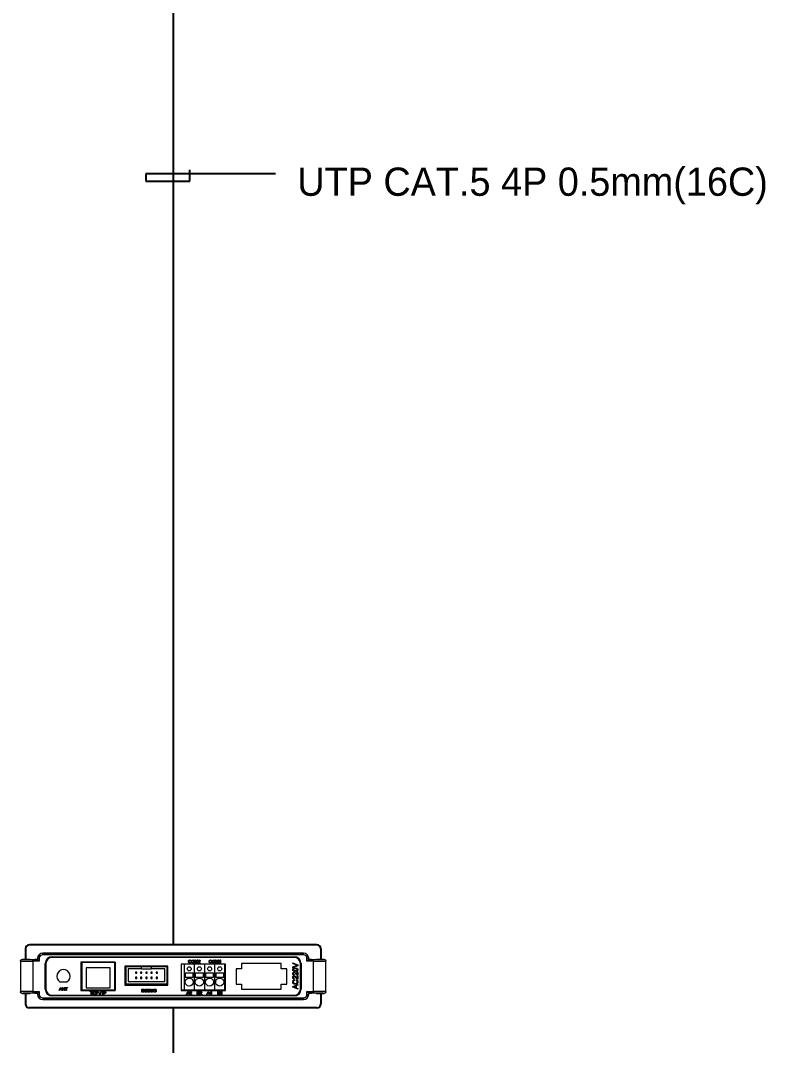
# Model space of a CAD drawing. Header units: millimetres. Extents: x 0 to 210250, y 0 to 148500.
# Drawn here: x 22262 to 48616, y 37982 to 74250 of the extents above; entities that cross this region are included whole.
import ezdxf

# ---------------------------------------------------------------- set-up
doc = ezdxf.new("R2010")
doc.units = ezdxf.units.MM
doc.header["$LTSCALE"] = 250
doc.header["$MEASUREMENT"] = 0
doc.layers.get('0').update_dxf_attribs({"lineweight": 25})
for name, color, linetype in [('1', 1, 'Continuous'), ('2', 2, 'Continuous'), ('원격검침', 3, 'Continuous')]:
    doc.layers.add(name, color=color, linetype=linetype)
doc.styles.add('gul', font='NGULIM_0.TTF')

msp = doc.modelspace()

# ---------------------------------------------------------------- linework, layer by layer
at = {"color": 7}
msp.add_line((27662, 39312), (27662, 24818), dxfattribs=at)
at = {"layer": '1'}
for p, q in [((28256, 68566), (28256, 68964)), ((31287, 68828), (26695, 68828)), ((26695, 68828), (26695, 68566)), ((26695, 68566), (28256, 68566))]:
    msp.add_line(p, q, dxfattribs=at)
at = {"layer": '2', "color": 7}
msp.add_line((27662, 89988), (27662, 41544), dxfattribs=at)
at = {"layer": '원격검침', "color": 3}
for p, q in [((22434, 41400), (22434, 41029)), ((32745, 41544), (22578, 41544)), ((32889, 41400), (32889, 41029)), ((22434, 39827), (22434, 39456)), ((32889, 39827), (32889, 39456)), ((32745, 39312), (22578, 39312))]:
    msp.add_line(p, q, dxfattribs=at)
at = {"layer": '원격검침', "color": 3, "linetype": 'Continuous', "lineweight": 15}
for p, q in [((22593, 41029), (22319, 41029)), ((22694, 40965), (22694, 41022)), ((22694, 41022), (22870, 41022)), ((22866, 41026), (22773, 41026)), ((22866, 41069), (22866, 41026)), ((22870, 41069), (22866, 41069)), ((22870, 41022), (22866, 41026)), ((22927, 41069), (22870, 41069)), ((22870, 41022), (22870, 41069)), ((22927, 40965), (22870, 41022)), ((22927, 41069), (22927, 40965)), ((32277, 41249), (23046, 41249)), ((23046, 41249), (23046, 41245)), ((23046, 41188), (23046, 41245)), ((23046, 41245), (32277, 41245)), ((32277, 41188), (23046, 41188)), ((23378, 41122), (31946, 41122)), ((23378, 41100), (23378, 41122)), ((31946, 41100), (23378, 41100)), ((23378, 41100), (23378, 41098)), ((31946, 41098), (23378, 41098)), ((28429, 41008), (28452, 41008)), ((28429, 40900), (28429, 41008)), ((28473, 40900), (28444, 40991)), ((28444, 40991), (28444, 40900)), ((28452, 41008), (28476, 40932)), ((28486, 40933), (28510, 41008)), ((28518, 40991), (28489, 40900)), ((28510, 41008), (28533, 41008)), ((28518, 40900), (28518, 40991)), ((28533, 41008), (28533, 40900)), ((29163, 40900), (29163, 41008)), ((29163, 41008), (29186, 41008)), ((29207, 40900), (29179, 40991)), ((29179, 40991), (29179, 40900)), ((29186, 41008), (29211, 40932)), ((29221, 40933), (29245, 41008)), ((29252, 40991), (29223, 40900)), ((29245, 41008), (29267, 41008)), ((29252, 40900), (29252, 40991)), ((29267, 41008), (29267, 40900)), ((29320, 40900), (29320, 40984)), ((29325, 41008), (29334, 41008)), ((29334, 41008), (29334, 40900)), ((31946, 41100), (31946, 41122)), ((31946, 41098), (31946, 41100)), ((32277, 41245), (32277, 41249)), ((32277, 41188), (32277, 41245)), ((32396, 40965), (32396, 41069)), ((32396, 41069), (32453, 41069)), ((32407, 40976), (32418, 40986)), ((32418, 40986), (32427, 40996)), ((32427, 40996), (32436, 41005)), ((32436, 41005), (32443, 41012)), ((32443, 41012), (32449, 41017)), ((32449, 41017), (32452, 41021)), ((32452, 41021), (32453, 41022)), ((32453, 41069), (32453, 41022)), ((32457, 41069), (32453, 41069)), ((32453, 41022), (32457, 41026)), ((32453, 41022), (32630, 41022)), ((32457, 41026), (32457, 41069)), ((32550, 41026), (32457, 41026)), ((32630, 40965), (32630, 41022)), ((33004, 41029), (32730, 41029)), ((22262, 40971), (22262, 39885)), ((22694, 40965), (22694, 39891)), ((22927, 40965), (22694, 40965)), ((23137, 39974), (23137, 40882)), ((23159, 40882), (23137, 40882)), ((23159, 40882), (23159, 39974)), ((23162, 40882), (23159, 40882)), ((23162, 40882), (23162, 39974)), ((25610, 40936), (24400, 40936)), ((24400, 40936), (24400, 39928)), ((24429, 40928), (24429, 39956)), ((24429, 40928), (25581, 40928)), ((25430, 40727), (24580, 40727)), ((24580, 40727), (24580, 40028)), ((25430, 40028), (25430, 40727)), ((25581, 40928), (25581, 39956)), ((25610, 40936), (25610, 39928)), ((25955, 40788), (25955, 40122)), ((27479, 40788), (25955, 40788)), ((26537, 40770), (25986, 40770)), ((25986, 40770), (25986, 40165)), ((26065, 40691), (26065, 40244)), ((26537, 40691), (26065, 40691)), ((26537, 40691), (26537, 40770)), ((26897, 40770), (26537, 40770)), ((26537, 40691), (26897, 40691)), ((26897, 40691), (26897, 40770)), ((27448, 40770), (26897, 40770)), ((27369, 40691), (26897, 40691)), ((27369, 40244), (27369, 40691)), ((27448, 40165), (27448, 40770)), ((27479, 40122), (27479, 40788)), ((29519, 40864), (27950, 40864)), ((27950, 40864), (27950, 39928)), ((28410, 40856), (28050, 40856)), ((28050, 40856), (28050, 39956)), ((28293, 40978), (28278, 40974)), ((28281, 40938), (28296, 40934)), ((28770, 40856), (28410, 40856)), ((28410, 40856), (28410, 39956)), ((28444, 40900), (28429, 40900)), ((28489, 40900), (28473, 40900)), ((28533, 40900), (28518, 40900)), ((28619, 40900), (28548, 40900)), ((28563, 40976), (28550, 40977)), ((28566, 40913), (28619, 40913)), ((28619, 40913), (28619, 40900)), ((28770, 40856), (28770, 39956)), ((29130, 40856), (28770, 40856)), ((29028, 40978), (29013, 40974)), ((29015, 40938), (29031, 40934)), ((29130, 40856), (29130, 39956)), ((29490, 40856), (29130, 40856)), ((29179, 40900), (29163, 40900)), ((29223, 40900), (29207, 40900)), ((29267, 40900), (29252, 40900)), ((29295, 40968), (29295, 40981)), ((29334, 40900), (29320, 40900)), ((29490, 39956), (29490, 40856)), ((29519, 39928), (29519, 40864)), ((29886, 40698), (29886, 40158)), ((30081, 40698), (29886, 40698)), ((31485, 40878), (30081, 40878)), ((30081, 40878), (30081, 40698)), ((31485, 40698), (31485, 40878)), ((31679, 40698), (31485, 40698)), ((31679, 40158), (31679, 40698)), ((31892, 40879), (31892, 40906)), ((31892, 40906), (32072, 40834)), ((32021, 40830), (31892, 40879)), ((31892, 40761), (32021, 40810)), ((32072, 40806), (31892, 40734)), ((31892, 40734), (31892, 40761)), ((32072, 40834), (32072, 40806)), ((32162, 39974), (32162, 40882)), ((32164, 40882), (32162, 40882)), ((32164, 40882), (32186, 40882)), ((32164, 39974), (32164, 40882)), ((32186, 40882), (32186, 39974)), ((32396, 40965), (32407, 40976)), ((32630, 40965), (32396, 40965)), ((32630, 39891), (32630, 40965)), ((33062, 39885), (33062, 40971)), ((26374, 40582), (26328, 40582)), ((26328, 40582), (26328, 40536)), ((26328, 40536), (26374, 40536)), ((26328, 40399), (26328, 40353)), ((26374, 40399), (26328, 40399)), ((26328, 40353), (26374, 40353)), ((26374, 40536), (26374, 40582)), ((26374, 40353), (26374, 40399)), ((26511, 40582), (26511, 40536)), ((26557, 40582), (26511, 40582)), ((26511, 40536), (26557, 40536)), ((26511, 40399), (26511, 40353)), ((26557, 40399), (26511, 40399)), ((26511, 40353), (26557, 40353)), ((26557, 40536), (26557, 40582)), ((26557, 40353), (26557, 40399)), ((26694, 40582), (26694, 40536)), ((26740, 40582), (26694, 40582)), ((26694, 40536), (26740, 40536)), ((26740, 40399), (26694, 40399)), ((26694, 40399), (26694, 40353)), ((26694, 40353), (26740, 40353)), ((26740, 40536), (26740, 40582)), ((26740, 40353), (26740, 40399)), ((26923, 40582), (26877, 40582)), ((26877, 40582), (26877, 40536)), ((26877, 40536), (26923, 40536)), ((26877, 40399), (26877, 40353)), ((26923, 40399), (26877, 40399)), ((26877, 40353), (26923, 40353)), ((26923, 40536), (26923, 40582)), ((26923, 40353), (26923, 40399)), ((27106, 40582), (27060, 40582)), ((27060, 40582), (27060, 40536)), ((27060, 40536), (27106, 40536)), ((27106, 40399), (27060, 40399)), ((27060, 40399), (27060, 40353)), ((27060, 40353), (27106, 40353)), ((27106, 40536), (27106, 40582)), ((27106, 40353), (27106, 40399)), ((28086, 40550), (28374, 40550)), ((28086, 40550), (28086, 40406)), ((28086, 40406), (28374, 40406)), ((28374, 40406), (28374, 40550)), ((28446, 40550), (28734, 40550)), ((28446, 40550), (28446, 40406)), ((28446, 40406), (28734, 40406)), ((28734, 40406), (28734, 40550)), ((28806, 40550), (29094, 40550)), ((28806, 40550), (28806, 40406)), ((28806, 40406), (29094, 40406)), ((29094, 40406), (29094, 40550)), ((29166, 40550), (29454, 40550)), ((29166, 40550), (29166, 40406)), ((29166, 40406), (29454, 40406)), ((29454, 40406), (29454, 40550)), ((31945, 40491), (31942, 40468)), ((31945, 40353), (31942, 40330)), ((31942, 40304), (31947, 40279)), ((32008, 40284), (32014, 40309)), ((32048, 40496), (32048, 40584)), ((32048, 40584), (32072, 40584)), ((32048, 40445), (32072, 40445)), ((32048, 40357), (32048, 40445)), ((32072, 40584), (32072, 40466)), ((32072, 40445), (32072, 40327)), ((23137, 39974), (23159, 39974)), ((23159, 39974), (23162, 39974)), ((23628, 39928), (23671, 40036)), ((23644, 39928), (23628, 39928)), ((23657, 39961), (23644, 39928)), ((23645, 40241), (23916, 40241)), ((23703, 39961), (23657, 39961)), ((23672, 40003), (23661, 39973)), ((23661, 39973), (23698, 39973)), ((23671, 40036), (23688, 40036)), ((23688, 40036), (23731, 39928)), ((23698, 39973), (23688, 40002)), ((23715, 39928), (23703, 39961)), ((23731, 39928), (23715, 39928)), ((23743, 39928), (23743, 40036)), ((23743, 40036), (23759, 40036)), ((23758, 39928), (23743, 39928)), ((23758, 40008), (23758, 39928)), ((23810, 39928), (23758, 40008)), ((23759, 40036), (23811, 39955)), ((23826, 39928), (23810, 39928)), ((23811, 39955), (23811, 40036)), ((23811, 40036), (23826, 40036)), ((23826, 40036), (23826, 39928)), ((23842, 40023), (23842, 40036)), ((23842, 40036), (23927, 40036)), ((23877, 40023), (23842, 40023)), ((23877, 39928), (23877, 40023)), ((23892, 39928), (23877, 39928)), ((23927, 40023), (23892, 40023)), ((23892, 40023), (23892, 39928)), ((23927, 40036), (23927, 40023)), ((24400, 39928), (25610, 39928)), ((24429, 39956), (25581, 39956)), ((24580, 40028), (25430, 40028)), ((25955, 40122), (27479, 40122)), ((25986, 40165), (27448, 40165)), ((26045, 40153), (26045, 40165)), ((26090, 40140), (26058, 40140)), ((26065, 40244), (27369, 40244)), ((26103, 40153), (26103, 40165)), ((26328, 40122), (26328, 40165)), ((26374, 40122), (26374, 40165)), ((26511, 40122), (26511, 40165)), ((26555, 39870), (26555, 39978)), ((26555, 39978), (26592, 39978)), ((26557, 40122), (26557, 40165)), ((26592, 39965), (26570, 39965)), ((26570, 39965), (26570, 39882)), ((26663, 39870), (26663, 39978)), ((26663, 39978), (26739, 39978)), ((26739, 39965), (26678, 39965)), ((26678, 39965), (26678, 39932)), ((26678, 39932), (26735, 39932)), ((26735, 39920), (26678, 39920)), ((26678, 39920), (26678, 39882)), ((26694, 40122), (26694, 40165)), ((26735, 39932), (26735, 39920)), ((26739, 39978), (26739, 39965)), ((26740, 40122), (26740, 40165)), ((26763, 39870), (26763, 39978)), ((26763, 39978), (26803, 39978)), ((26798, 39965), (26778, 39965)), ((26778, 39965), (26778, 39932)), ((26778, 39932), (26800, 39932)), ((26778, 39920), (26778, 39882)), ((26802, 39920), (26778, 39920)), ((26780, 40153), (26780, 40165)), ((26825, 40140), (26792, 40140)), ((26837, 40153), (26837, 40165)), ((26862, 39916), (26862, 39978)), ((26862, 39978), (26878, 39978)), ((26877, 40122), (26877, 40165)), ((26878, 39978), (26878, 39917)), ((26923, 40122), (26923, 40165)), ((26930, 39978), (26945, 39978)), ((26930, 39917), (26930, 39978)), ((26945, 39978), (26945, 39916)), ((27020, 39925), (27065, 39925)), ((27020, 39913), (27020, 39925)), ((27049, 39913), (27020, 39913)), ((27063, 39948), (27049, 39944)), ((27049, 39892), (27049, 39913)), ((27060, 40122), (27060, 40165)), ((27065, 39925), (27065, 39885)), ((27106, 40122), (27106, 40165)), ((27950, 39956), (28050, 39956)), ((27950, 39928), (29519, 39928)), ((28050, 39956), (28410, 39956)), ((28410, 39956), (28770, 39956)), ((28770, 39956), (29130, 39956)), ((29130, 39956), (29490, 39956)), ((29490, 39956), (29519, 39956)), ((29886, 40158), (30081, 40158)), ((30081, 40158), (30081, 39978)), ((30081, 39978), (31485, 39978)), ((31485, 39978), (31485, 40158)), ((31485, 40158), (31679, 40158)), ((31892, 40071), (32072, 40142)), ((31892, 40042), (31892, 40071)), ((32072, 39970), (31892, 40042)), ((31946, 40044), (31995, 40026)), ((31995, 40087), (31948, 40070)), ((31995, 40026), (31995, 40087)), ((32072, 40115), (32016, 40095)), ((32016, 40095), (32016, 40018)), ((32016, 40018), (32072, 39997)), ((32072, 40142), (32072, 40115)), ((32072, 39997), (32072, 39970)), ((32162, 39974), (32164, 39974)), ((32186, 39974), (32164, 39974)), ((22319, 39827), (22593, 39827)), ((22694, 39891), (22927, 39891)), ((22694, 39891), (22694, 39834)), ((22870, 39834), (22694, 39834)), ((22773, 39830), (22866, 39830)), ((22870, 39834), (22866, 39830)), ((22866, 39830), (22866, 39787)), ((22866, 39787), (22870, 39787)), ((22871, 39835), (22870, 39834)), ((22870, 39787), (22870, 39834)), ((22927, 39787), (22870, 39787)), ((22874, 39838), (22871, 39835)), ((22880, 39844), (22874, 39838)), ((22887, 39851), (22880, 39844)), ((22896, 39860), (22887, 39851)), ((22906, 39870), (22896, 39860)), ((22916, 39880), (22906, 39870)), ((22927, 39891), (22916, 39880)), ((22927, 39891), (22927, 39787)), ((23046, 39668), (32277, 39668)), ((23046, 39668), (23046, 39611)), ((32277, 39611), (23046, 39611)), ((23046, 39611), (23046, 39607)), ((23046, 39607), (32277, 39607)), ((23378, 39758), (31946, 39758)), ((23378, 39758), (23378, 39756)), ((23378, 39734), (23378, 39756)), ((23378, 39756), (31946, 39756)), ((31946, 39734), (23378, 39734)), ((24726, 39892), (24810, 39892)), ((24726, 39879), (24726, 39892)), ((24760, 39879), (24726, 39879)), ((24760, 39784), (24760, 39879)), ((24776, 39784), (24760, 39784)), ((24810, 39879), (24776, 39879)), ((24776, 39879), (24776, 39784)), ((24810, 39892), (24810, 39879)), ((24911, 39862), (24896, 39858)), ((24899, 39822), (24914, 39818)), ((24933, 39784), (24933, 39892)), ((24933, 39892), (24973, 39892)), ((24949, 39784), (24933, 39784)), ((24974, 39879), (24949, 39879)), ((24949, 39879), (24949, 39840)), ((24949, 39840), (24975, 39840)), ((24975, 39828), (24949, 39828)), ((24949, 39828), (24949, 39784)), ((25062, 39784), (25093, 39892)), ((25074, 39784), (25062, 39784)), ((25104, 39892), (25074, 39784)), ((25093, 39892), (25104, 39892)), ((25159, 39784), (25159, 39892)), ((25159, 39892), (25174, 39892)), ((25174, 39784), (25159, 39784)), ((25174, 39892), (25174, 39784)), ((25199, 39784), (25199, 39892)), ((25199, 39892), (25239, 39892)), ((25215, 39784), (25199, 39784)), ((25240, 39879), (25215, 39879)), ((25215, 39879), (25215, 39840)), ((25215, 39840), (25241, 39840)), ((25241, 39828), (25215, 39828)), ((25215, 39828), (25215, 39784)), ((26594, 39870), (26555, 39870)), ((26570, 39882), (26592, 39882)), ((26742, 39870), (26663, 39870)), ((26678, 39882), (26742, 39882)), ((26742, 39882), (26742, 39870)), ((26803, 39870), (26763, 39870)), ((26778, 39882), (26803, 39882)), ((28137, 39784), (28180, 39892)), ((28153, 39784), (28137, 39784)), ((28165, 39817), (28153, 39784)), ((28211, 39817), (28165, 39817)), ((28181, 39859), (28170, 39829)), ((28170, 39829), (28207, 39829)), ((28180, 39892), (28197, 39892)), ((28207, 39829), (28196, 39858)), ((28197, 39892), (28240, 39784)), ((28223, 39784), (28211, 39817)), ((28240, 39784), (28223, 39784)), ((28313, 39784), (28243, 39784)), ((28258, 39860), (28244, 39861)), ((28261, 39797), (28313, 39797)), ((28313, 39797), (28313, 39784)), ((28511, 39784), (28511, 39892)), ((28511, 39892), (28552, 39892)), ((28552, 39784), (28511, 39784)), ((28547, 39879), (28527, 39879)), ((28527, 39879), (28527, 39846)), ((28527, 39846), (28549, 39846)), ((28550, 39833), (28527, 39833)), ((28527, 39833), (28527, 39796)), ((28527, 39796), (28552, 39796)), ((28673, 39784), (28603, 39784)), ((28618, 39860), (28604, 39861)), ((28621, 39797), (28673, 39797)), ((28673, 39797), (28673, 39784)), ((28857, 39784), (28900, 39892)), ((28873, 39784), (28857, 39784)), ((28885, 39817), (28873, 39784)), ((28931, 39817), (28885, 39817)), ((28901, 39859), (28890, 39829)), ((28890, 39829), (28927, 39829)), ((28900, 39892), (28917, 39892)), ((28927, 39829), (28916, 39858)), ((28917, 39892), (28960, 39784)), ((28943, 39784), (28931, 39817)), ((28960, 39784), (28943, 39784)), ((28975, 39852), (28975, 39865)), ((29000, 39784), (29000, 39868)), ((29014, 39784), (29000, 39784)), ((29005, 39892), (29014, 39892)), ((29014, 39892), (29014, 39784)), ((29246, 39784), (29246, 39892)), ((29246, 39892), (29286, 39892)), ((29286, 39784), (29246, 39784)), ((29282, 39879), (29261, 39879)), ((29261, 39879), (29261, 39846)), ((29261, 39846), (29283, 39846)), ((29285, 39833), (29261, 39833)), ((29261, 39833), (29261, 39796)), ((29261, 39796), (29287, 39796)), ((29350, 39852), (29350, 39865)), ((29375, 39784), (29375, 39868)), ((29388, 39784), (29375, 39784)), ((29380, 39892), (29388, 39892)), ((29388, 39892), (29388, 39784)), ((31946, 39756), (31946, 39758)), ((31946, 39734), (31946, 39756)), ((32277, 39668), (32277, 39611)), ((32277, 39607), (32277, 39611)), ((32396, 39891), (32630, 39891)), ((32396, 39787), (32396, 39891)), ((32396, 39891), (32407, 39880)), ((32396, 39787), (32453, 39787)), ((32407, 39880), (32418, 39870)), ((32418, 39870), (32427, 39860)), ((32427, 39860), (32436, 39851)), ((32436, 39851), (32443, 39844)), ((32443, 39844), (32449, 39838)), ((32449, 39838), (32452, 39835)), ((32452, 39835), (32453, 39834)), ((32453, 39834), (32453, 39787)), ((32630, 39834), (32453, 39834)), ((32453, 39834), (32457, 39830)), ((32453, 39787), (32457, 39787)), ((32457, 39830), (32550, 39830)), ((32457, 39787), (32457, 39830)), ((32630, 39891), (32630, 39834)), ((32730, 39827), (33004, 39827))]:
    msp.add_line(p, q, dxfattribs=at)
for centre, radius in [((28230, 40694), 72), ((28590, 40694), 72), ((28950, 40694), 72), ((29310, 40694), 72), ((28230, 40226), 144), ((28590, 40226), 144), ((28950, 40226), 144), ((29310, 40226), 144)]:
    msp.add_circle(centre, radius, dxfattribs=at)
at = {"layer": '원격검침', "color": 3}
for centre, start, end in [((22578, 41400), 90, 180), ((32745, 41400), 0, 90), ((22578, 39456), 180, 270), ((32745, 39456), 270, 0)]:
    msp.add_arc(centre, 144, start, end, dxfattribs=at)
at = {"layer": '원격검침', "color": 3, "linetype": 'Continuous', "lineweight": 15}
for centre, radius, start, end in [((23046, 41069), 180, 90, 180), ((23046, 41069), 177, 90, 180), ((23046, 41069), 119, 90, 180), ((23378, 40882), 240, 90, 180), ((23378, 40882), 219, 90, 180), ((23378, 40882), 216, 90, 180), ((31946, 40882), 240, 0, 90), ((31946, 40882), 219, 0, 90), ((31946, 40882), 216, 0, 90), ((32277, 41069), 180, 0, 90), ((32277, 41069), 177, 0, 90), ((32277, 41069), 119, 0, 90), ((23781, 40432), 234, 305.3746, 234.6254), ((23378, 39974), 240, 180, 270), ((23378, 39974), 219, 180, 270), ((23378, 39974), 216, 180, 270), ((26058, 40153), 12.6, 180, 270), ((26090, 40153), 12.6, 270, 0), ((26792, 40153), 12.6, 180, 270), ((26825, 40153), 12.6, 270, 0), ((31946, 39974), 240, 270, 0), ((31946, 39974), 219, 270, 0), ((31946, 39974), 216, 270, 0), ((23046, 39787), 180, 180, 270), ((23046, 39787), 177, 180, 270), ((23046, 39787), 119, 180, 270), ((32277, 39787), 119, 270, 0), ((32277, 39787), 177, 270, 0), ((32277, 39787), 180, 270, 0)]:
    msp.add_arc(centre, radius, start, end, dxfattribs=at)
for centre, major_axis, ratio, start_param, end_param in [((22694, 41029), (374, 0), 0.017455, 3.138908, 3.228127), ((22694, 41029), (374, 0), 0.017455, 3.228127, 4.712389), ((22773, 41029), (180, 0), 0.017455, 3.141593, 4.712389), ((32550, 41029), (180, 0), 0.017455, 4.712389, 6.283185), ((32630, 41029), (374, 0), 0.017455, 4.712389, 6.188841), ((32630, 41029), (374, 0), 0.017455, 6.188841, 6.28587), ((22694, 40971), (432, 0), 0.015128, 3.141593, 4.712389), ((32630, 40971), (432, 0), 0.015128, 4.712389, 6.283185), ((22694, 39885), (432, 0), 0.015128, 1.570796, 3.141593), ((22694, 39827), (374, 0), 0.017455, 3.047249, 3.144278), ((22694, 39827), (374, 0), 0.017455, 1.570796, 3.047249), ((22773, 39827), (180, 0), 0.017455, 1.570796, 3.141593), ((32550, 39827), (180, 0), 0.017455, 0, 1.570796), ((32630, 39885), (432, 0), 0.015128, 0, 1.570796), ((32630, 39827), (374, 0), 0.017455, 0.086534, 1.570796), ((32630, 39827), (374, 0), 0.017455, 6.2805, 6.36972)]:
    msp.add_ellipse(centre, major_axis=major_axis, ratio=ratio, start_param=start_param, end_param=end_param, dxfattribs=at)
for points, knots in [([(22262, 40971), (22262, 40978), (22263, 40991), (22273, 41008), (22288, 41021), (22304, 41028), (22315, 41028), (22319, 41029)], [0, 0, 0, 0, 0.214727, 0.429454, 0.644171, 0.858865, 1, 1, 1, 1]), ([(28202, 40954), (28203, 40962), (28204, 40978), (28216, 40997), (28233, 41007), (28246, 41008), (28252, 41009)], [0, 0, 0, 0, 0.280511, 0.559559, 0.779618, 1, 1, 1, 1]), ([(28251, 40996), (28247, 40996), (28240, 40996), (28229, 40990), (28219, 40977), (28218, 40964), (28217, 40954)], [0, 0, 0, 0, 0.187202, 0.373884, 0.560758, 1, 1, 1, 1]), ([(28278, 40974), (28277, 40978), (28275, 40984), (28268, 40992), (28259, 40996), (28254, 40996), (28251, 40996)], [0, 0, 0, 0, 0.280569, 0.559694, 0.779637, 1, 1, 1, 1]), ([(28252, 41009), (28257, 41009), (28268, 41008), (28281, 41000), (28289, 40989), (28292, 40981), (28293, 40978)], [0, 0, 0, 0, 0.280061, 0.559379, 0.779555, 1, 1, 1, 1]), ([(28310, 40952), (28310, 40960), (28312, 40976), (28324, 40996), (28342, 41007), (28355, 41008), (28361, 41009)], [0, 0, 0, 0, 0.28058, 0.559608, 0.779579, 1, 1, 1, 1]), ([(28361, 40996), (28355, 40996), (28343, 40994), (28327, 40978), (28326, 40962), (28325, 40952)], [0, 0, 0, 0, 0.2801589, 0.5596742, 1, 1, 1, 1]), ([(28361, 41009), (28369, 41008), (28385, 41006), (28403, 40991), (28411, 40972), (28412, 40960), (28412, 40953)], [0, 0, 0, 0, 0.279617, 0.558572, 0.779078, 1, 1, 1, 1]), ([(28397, 40953), (28397, 40959), (28396, 40971), (28388, 40986), (28375, 40995), (28366, 40996), (28361, 40996)], [0, 0, 0, 0, 0.280785, 0.560094, 0.779952, 1, 1, 1, 1]), ([(28550, 40977), (28550, 40982), (28552, 40991), (28561, 41002), (28573, 41007), (28580, 41007), (28584, 41008)], [0, 0, 0, 0, 0.28024, 0.558884, 0.779138, 1, 1, 1, 1]), ([(28584, 40995), (28581, 40995), (28575, 40994), (28568, 40990), (28564, 40983), (28564, 40978), (28563, 40976)], [0, 0, 0, 0, 0.2803653, 0.5594616, 0.7793897, 1, 1, 1, 1]), ([(28584, 41008), (28589, 41007), (28598, 41007), (28610, 40999), (28616, 40989), (28617, 40981), (28617, 40978)], [0, 0, 0, 0, 0.280509, 0.559693, 0.77976, 1, 1, 1, 1]), ([(28604, 40978), (28603, 40980), (28602, 40986), (28597, 40992), (28590, 40995), (28586, 40995), (28584, 40995)], [0, 0, 0, 0, 0.279063, 0.558584, 0.779063, 1, 1, 1, 1]), ([(28936, 40954), (28937, 40962), (28938, 40978), (28950, 40997), (28968, 41007), (28980, 41008), (28986, 41009)], [0, 0, 0, 0, 0.280512, 0.55956, 0.779617, 1, 1, 1, 1]), ([(28985, 40996), (28982, 40996), (28974, 40996), (28964, 40990), (28953, 40977), (28952, 40964), (28952, 40954)], [0, 0, 0, 0, 0.187198, 0.373881, 0.560756, 1, 1, 1, 1]), ([(29013, 40974), (29011, 40978), (29009, 40984), (29002, 40992), (28994, 40996), (28988, 40996), (28985, 40996)], [0, 0, 0, 0, 0.280571, 0.559689, 0.779631, 1, 1, 1, 1]), ([(28986, 41009), (28991, 41009), (29002, 41008), (29015, 41000), (29024, 40989), (29026, 40981), (29028, 40978)], [0, 0, 0, 0, 0.280065, 0.559377, 0.779558, 1, 1, 1, 1]), ([(29044, 40952), (29045, 40960), (29046, 40976), (29059, 40996), (29077, 41007), (29089, 41008), (29096, 41009)], [0, 0, 0, 0, 0.2805818, 0.5596097, 0.7795813, 1, 1, 1, 1]), ([(29096, 40996), (29090, 40996), (29078, 40994), (29061, 40978), (29060, 40962), (29060, 40952)], [0, 0, 0, 0, 0.2801589, 0.5596742, 1, 1, 1, 1]), ([(29096, 41009), (29104, 41008), (29120, 41006), (29137, 40991), (29146, 40972), (29146, 40960), (29147, 40953)], [0, 0, 0, 0, 0.279616, 0.558573, 0.779079, 1, 1, 1, 1]), ([(29132, 40953), (29131, 40959), (29130, 40971), (29122, 40986), (29110, 40995), (29100, 40996), (29096, 40996)], [0, 0, 0, 0, 0.280786, 0.560096, 0.779952, 1, 1, 1, 1]), ([(29295, 40981), (29302, 40984), (29314, 40991), (29321, 41003), (29325, 41008)], [0, 0, 0, 0, 0.560438, 1, 1, 1, 1]), ([(29320, 40984), (29316, 40980), (29308, 40974), (29299, 40970), (29295, 40968)], [0, 0, 0, 0, 0.559686, 1, 1, 1, 1]), ([(33004, 41029), (33010, 41028), (33023, 41027), (33041, 41017), (33054, 41002), (33061, 40986), (33061, 40975), (33062, 40971)], [0, 0, 0, 0, 0.214655, 0.429314, 0.643989, 0.858689, 1, 1, 1, 1]), ([(28252, 40898), (28244, 40899), (28228, 40900), (28211, 40916), (28203, 40936), (28202, 40948), (28202, 40954)], [0, 0, 0, 0, 0.2799406, 0.5580815, 0.7789091, 1, 1, 1, 1]), ([(28217, 40954), (28217, 40949), (28218, 40937), (28224, 40922), (28237, 40912), (28246, 40911), (28251, 40911)], [0, 0, 0, 0, 0.281219, 0.560709, 0.780135, 1, 1, 1, 1]), ([(28251, 40911), (28255, 40911), (28263, 40912), (28276, 40921), (28279, 40931), (28281, 40938)], [0, 0, 0, 0, 0.280748, 0.560903, 1, 1, 1, 1]), ([(28296, 40934), (28294, 40929), (28291, 40918), (28279, 40906), (28266, 40899), (28257, 40898), (28252, 40898)], [0, 0, 0, 0, 0.2802635, 0.5595499, 0.7795876, 1, 1, 1, 1]), ([(28361, 40898), (28353, 40899), (28338, 40901), (28321, 40916), (28312, 40934), (28311, 40946), (28310, 40952)], [0, 0, 0, 0, 0.279587, 0.558773, 0.7793, 1, 1, 1, 1]), ([(28325, 40952), (28326, 40946), (28326, 40935), (28335, 40921), (28348, 40912), (28357, 40911), (28361, 40911)], [0, 0, 0, 0, 0.280643, 0.559885, 0.779856, 1, 1, 1, 1]), ([(28361, 40911), (28367, 40911), (28379, 40913), (28391, 40925), (28397, 40940), (28397, 40949), (28397, 40953)], [0, 0, 0, 0, 0.279094, 0.558171, 0.778811, 1, 1, 1, 1]), ([(28412, 40953), (28412, 40945), (28410, 40930), (28398, 40910), (28380, 40900), (28367, 40899), (28361, 40898)], [0, 0, 0, 0, 0.280356, 0.559508, 0.779638, 1, 1, 1, 1]), ([(28476, 40932), (28477, 40929), (28479, 40924), (28480, 40918), (28481, 40916)], [0, 0, 0, 0, 0.560007, 1, 1, 1, 1]), ([(28481, 40916), (28482, 40919), (28484, 40925), (28485, 40931), (28486, 40933)], [0, 0, 0, 0, 0.5599956, 1, 1, 1, 1]), ([(28548, 40900), (28548, 40901), (28548, 40905), (28549, 40908), (28550, 40909)], [0, 0, 0, 0, 0.55997, 1, 1, 1, 1]), ([(28550, 40909), (28553, 40916), (28559, 40928), (28570, 40936), (28574, 40940)], [0, 0, 0, 0, 0.558407, 1, 1, 1, 1]), ([(28587, 40933), (28585, 40931), (28581, 40928), (28575, 40923), (28570, 40919), (28567, 40915), (28566, 40913)], [0, 0, 0, 0, 0.3400404, 0.5600579, 0.7800893, 1, 1, 1, 1]), ([(28574, 40940), (28581, 40946), (28591, 40954), (28602, 40967), (28603, 40974), (28604, 40978)], [0, 0, 0, 0, 0.561303, 0.781373, 1, 1, 1, 1]), ([(28617, 40978), (28617, 40973), (28615, 40962), (28604, 40947), (28594, 40939), (28587, 40933)], [0, 0, 0, 0, 0.278708, 0.558816, 1, 1, 1, 1]), ([(28986, 40898), (28978, 40899), (28962, 40900), (28945, 40916), (28938, 40936), (28937, 40948), (28936, 40954)], [0, 0, 0, 0, 0.279943, 0.558083, 0.77891, 1, 1, 1, 1]), ([(28952, 40954), (28952, 40949), (28952, 40937), (28959, 40922), (28971, 40912), (28980, 40911), (28985, 40911)], [0, 0, 0, 0, 0.28122, 0.560715, 0.780139, 1, 1, 1, 1]), ([(28985, 40911), (28989, 40911), (28997, 40912), (29010, 40921), (29013, 40931), (29015, 40938)], [0, 0, 0, 0, 0.280748, 0.560902, 1, 1, 1, 1]), ([(29031, 40934), (29029, 40929), (29025, 40918), (29014, 40906), (29000, 40899), (28991, 40898), (28986, 40898)], [0, 0, 0, 0, 0.280262, 0.559549, 0.779587, 1, 1, 1, 1]), ([(29096, 40898), (29088, 40899), (29072, 40901), (29055, 40916), (29046, 40934), (29045, 40946), (29044, 40952)], [0, 0, 0, 0, 0.279581, 0.558771, 0.779299, 1, 1, 1, 1]), ([(29060, 40952), (29060, 40946), (29061, 40935), (29069, 40921), (29082, 40912), (29091, 40911), (29096, 40911)], [0, 0, 0, 0, 0.280643, 0.559884, 0.779856, 1, 1, 1, 1]), ([(29147, 40953), (29146, 40945), (29145, 40930), (29132, 40910), (29114, 40900), (29102, 40899), (29096, 40898)], [0, 0, 0, 0, 0.280356, 0.559506, 0.779635, 1, 1, 1, 1]), ([(29096, 40911), (29101, 40911), (29113, 40913), (29126, 40925), (29131, 40940), (29131, 40949), (29132, 40953)], [0, 0, 0, 0, 0.279098, 0.558173, 0.778811, 1, 1, 1, 1]), ([(29211, 40932), (29211, 40929), (29213, 40924), (29215, 40918), (29215, 40916)], [0, 0, 0, 0, 0.560007, 1, 1, 1, 1]), ([(29215, 40916), (29216, 40919), (29218, 40925), (29220, 40931), (29221, 40933)], [0, 0, 0, 0, 0.56, 1, 1, 1, 1]), ([(31892, 40667), (31892, 40672), (31893, 40682), (31899, 40696), (31909, 40708), (31936, 40722), (31962, 40723), (31983, 40724)], [0, 0, 0, 0, 0.125384, 0.250644, 0.375695, 0.501102, 1, 1, 1, 1]), ([(31983, 40609), (31973, 40609), (31952, 40610), (31927, 40616), (31909, 40626), (31899, 40637), (31892, 40651), (31892, 40662), (31892, 40667)], [0, 0, 0, 0, 0.250504, 0.500389, 0.625435, 0.750202, 0.874977, 1, 1, 1, 1]), ([(31983, 40701), (31968, 40701), (31950, 40701), (31929, 40694), (31920, 40687), (31913, 40677), (31913, 40670), (31912, 40666)], [0, 0, 0, 0, 0.50038, 0.62556, 0.750528, 0.875236, 1, 1, 1, 1]), ([(31912, 40666), (31912, 40664), (31913, 40659), (31917, 40650), (31922, 40645), (31925, 40642)], [0, 0, 0, 0, 0.28045, 0.560681, 1, 1, 1, 1]), ([(31925, 40642), (31935, 40639), (31954, 40632), (31974, 40632), (31983, 40632)], [0, 0, 0, 0, 0.558055, 1, 1, 1, 1]), ([(31983, 40724), (31993, 40724), (32013, 40724), (32038, 40718), (32056, 40708), (32067, 40696), (32073, 40682), (32074, 40672), (32074, 40667)], [0, 0, 0, 0, 0.2504923, 0.5003426, 0.6253851, 0.7501712, 0.8749721, 1, 1, 1, 1]), ([(32053, 40667), (32053, 40670), (32052, 40678), (32045, 40687), (32037, 40694), (32016, 40701), (31997, 40701), (31983, 40701)], [0, 0, 0, 0, 0.124656, 0.249421, 0.374388, 0.499592, 1, 1, 1, 1]), ([(31983, 40632), (31997, 40632), (32016, 40632), (32037, 40639), (32045, 40646), (32052, 40656), (32053, 40663), (32053, 40667)], [0, 0, 0, 0, 0.500363, 0.62557, 0.750536, 0.875304, 1, 1, 1, 1]), ([(32057, 40626), (32043, 40620), (32020, 40609), (31994, 40609), (31983, 40609)], [0, 0, 0, 0, 0.557975, 1, 1, 1, 1]), ([(32050, 40820), (32044, 40822), (32034, 40825), (32025, 40828), (32021, 40830)], [0, 0, 0, 0, 0.559976, 1, 1, 1, 1]), ([(32021, 40810), (32026, 40812), (32036, 40816), (32045, 40819), (32050, 40820)], [0, 0, 0, 0, 0.560007, 1, 1, 1, 1]), ([(32074, 40667), (32073, 40658), (32072, 40643), (32061, 40631), (32057, 40626)], [0, 0, 0, 0, 0.559713, 1, 1, 1, 1]), ([(31889, 40235), (31890, 40244), (31891, 40261), (31904, 40283), (31922, 40297), (31935, 40302), (31942, 40304)], [0, 0, 0, 0, 0.280057, 0.559397, 0.779555, 1, 1, 1, 1]), ([(31892, 40526), (31892, 40534), (31893, 40549), (31906, 40568), (31923, 40580), (31935, 40581), (31941, 40581)], [0, 0, 0, 0, 0.280501, 0.559675, 0.779751, 1, 1, 1, 1]), ([(31942, 40468), (31934, 40470), (31918, 40472), (31901, 40488), (31893, 40507), (31892, 40520), (31892, 40526)], [0, 0, 0, 0, 0.280218, 0.558912, 0.779155, 1, 1, 1, 1]), ([(31892, 40387), (31892, 40395), (31893, 40411), (31906, 40430), (31923, 40441), (31935, 40442), (31941, 40443)], [0, 0, 0, 0, 0.280501, 0.559675, 0.779751, 1, 1, 1, 1]), ([(31942, 40330), (31934, 40331), (31918, 40334), (31901, 40349), (31893, 40369), (31892, 40381), (31892, 40387)], [0, 0, 0, 0, 0.280218, 0.558912, 0.779155, 1, 1, 1, 1]), ([(31947, 40279), (31941, 40277), (31930, 40273), (31917, 40262), (31911, 40248), (31910, 40238), (31910, 40234)], [0, 0, 0, 0, 0.2805683, 0.5596975, 0.7796341, 1, 1, 1, 1]), ([(31941, 40558), (31937, 40558), (31928, 40556), (31918, 40547), (31913, 40536), (31913, 40529), (31912, 40525)], [0, 0, 0, 0, 0.279082, 0.558605, 0.779054, 1, 1, 1, 1]), ([(31912, 40525), (31913, 40520), (31913, 40510), (31922, 40499), (31933, 40492), (31941, 40492), (31945, 40491)], [0, 0, 0, 0, 0.28035, 0.559495, 0.77941, 1, 1, 1, 1]), ([(31941, 40420), (31937, 40419), (31928, 40418), (31918, 40409), (31913, 40398), (31913, 40391), (31912, 40387)], [0, 0, 0, 0, 0.279082, 0.558605, 0.779054, 1, 1, 1, 1]), ([(31912, 40387), (31913, 40382), (31913, 40372), (31922, 40360), (31933, 40354), (31941, 40353), (31945, 40353)], [0, 0, 0, 0, 0.28035, 0.559495, 0.77941, 1, 1, 1, 1]), ([(31941, 40581), (31950, 40580), (31967, 40578), (31992, 40558), (32006, 40542), (32015, 40531)], [0, 0, 0, 0, 0.278693, 0.558818, 1, 1, 1, 1]), ([(32004, 40510), (31994, 40521), (31981, 40537), (31959, 40555), (31947, 40557), (31941, 40558)], [0, 0, 0, 0, 0.561314, 0.781387, 1, 1, 1, 1]), ([(31941, 40443), (31950, 40442), (31967, 40439), (31992, 40420), (32006, 40403), (32015, 40393)], [0, 0, 0, 0, 0.278693, 0.558818, 1, 1, 1, 1]), ([(32004, 40371), (31994, 40383), (31981, 40399), (31959, 40417), (31947, 40419), (31941, 40420)], [0, 0, 0, 0, 0.561314, 0.781387, 1, 1, 1, 1]), ([(32056, 40468), (32044, 40474), (32024, 40484), (32010, 40502), (32004, 40510)], [0, 0, 0, 0, 0.558391, 1, 1, 1, 1]), ([(32056, 40330), (32044, 40336), (32024, 40346), (32010, 40364), (32004, 40371)], [0, 0, 0, 0, 0.55839, 1, 1, 1, 1]), ([(32053, 40233), (32052, 40240), (32051, 40254), (32036, 40275), (32019, 40280), (32008, 40284)], [0, 0, 0, 0, 0.28075, 0.560901, 1, 1, 1, 1]), ([(32014, 40309), (32023, 40306), (32042, 40300), (32062, 40281), (32072, 40258), (32073, 40243), (32074, 40235)], [0, 0, 0, 0, 0.280253, 0.559547, 0.779589, 1, 1, 1, 1]), ([(32015, 40531), (32021, 40524), (32031, 40511), (32043, 40500), (32048, 40496)], [0, 0, 0, 0, 0.5606084, 1, 1, 1, 1]), ([(32015, 40393), (32021, 40386), (32031, 40373), (32043, 40362), (32048, 40357)], [0, 0, 0, 0, 0.5606084, 1, 1, 1, 1]), ([(32072, 40466), (32069, 40466), (32063, 40466), (32058, 40468), (32056, 40468)], [0, 0, 0, 0, 0.559967, 1, 1, 1, 1]), ([(32072, 40327), (32069, 40327), (32063, 40328), (32058, 40329), (32056, 40330)], [0, 0, 0, 0, 0.559966, 1, 1, 1, 1]), ([(23680, 40023), (23679, 40019), (23677, 40012), (23674, 40006), (23672, 40003)], [0, 0, 0, 0, 0.559908, 1, 1, 1, 1]), ([(23688, 40002), (23686, 40006), (23683, 40013), (23681, 40020), (23680, 40023)], [0, 0, 0, 0, 0.560002, 1, 1, 1, 1]), ([(26592, 39978), (26595, 39978), (26602, 39978), (26608, 39977), (26611, 39976)], [0, 0, 0, 0, 0.560159, 1, 1, 1, 1]), ([(26610, 39963), (26607, 39964), (26601, 39965), (26595, 39965), (26592, 39965)], [0, 0, 0, 0, 0.559261, 1, 1, 1, 1]), ([(26644, 39925), (26643, 39917), (26642, 39901), (26631, 39881), (26612, 39871), (26600, 39870), (26594, 39870)], [0, 0, 0, 0, 0.28083, 0.559957, 0.779064, 1, 1, 1, 1]), ([(26628, 39925), (26628, 39933), (26627, 39945), (26619, 39958), (26613, 39962), (26610, 39963)], [0, 0, 0, 0, 0.559187, 0.780062, 1, 1, 1, 1]), ([(26611, 39976), (26614, 39975), (26620, 39974), (26625, 39970), (26627, 39969)], [0, 0, 0, 0, 0.559863, 1, 1, 1, 1]), ([(26618, 39890), (26622, 39896), (26628, 39907), (26628, 39919), (26628, 39925)], [0, 0, 0, 0, 0.557436, 1, 1, 1, 1]), ([(26627, 39969), (26630, 39965), (26636, 39959), (26642, 39943), (26643, 39932), (26644, 39925)], [0, 0, 0, 0, 0.279769, 0.559916, 1, 1, 1, 1]), ([(26824, 39949), (26823, 39952), (26823, 39956), (26819, 39961), (26812, 39966), (26805, 39966), (26798, 39965)], [0, 0, 0, 0, 0.249602, 0.375029, 0.500281, 1, 1, 1, 1]), ([(26800, 39932), (26803, 39932), (26807, 39932), (26811, 39933), (26813, 39934)], [0, 0, 0, 0, 0.5603967, 1, 1, 1, 1]), ([(26828, 39901), (26827, 39904), (26827, 39909), (26823, 39914), (26816, 39920), (26808, 39920), (26802, 39920)], [0, 0, 0, 0, 0.249856, 0.375513, 0.501162, 1, 1, 1, 1]), ([(26803, 39978), (26808, 39978), (26817, 39977), (26830, 39972), (26837, 39961), (26838, 39954), (26839, 39950)], [0, 0, 0, 0, 0.281189, 0.560017, 0.780068, 1, 1, 1, 1]), ([(26843, 39901), (26843, 39897), (26842, 39890), (26837, 39881), (26824, 39871), (26812, 39870), (26803, 39870)], [0, 0, 0, 0, 0.1871443, 0.3743195, 0.5607852, 1, 1, 1, 1]), ([(26813, 39934), (26815, 39934), (26818, 39936), (26823, 39941), (26823, 39946), (26824, 39949)], [0, 0, 0, 0, 0.280885, 0.561012, 1, 1, 1, 1]), ([(26813, 39883), (26815, 39884), (26820, 39885), (26825, 39890), (26827, 39895), (26828, 39899), (26828, 39901)], [0, 0, 0, 0, 0.280327, 0.559082, 0.779396, 1, 1, 1, 1]), ([(26839, 39950), (26839, 39947), (26838, 39942), (26833, 39933), (26826, 39929), (26823, 39927)], [0, 0, 0, 0, 0.280308, 0.560785, 1, 1, 1, 1]), ([(26823, 39927), (26826, 39926), (26832, 39923), (26839, 39917), (26842, 39909), (26843, 39903), (26843, 39901)], [0, 0, 0, 0, 0.280198, 0.559643, 0.77972, 1, 1, 1, 1]), ([(26904, 39869), (26897, 39869), (26884, 39870), (26867, 39882), (26863, 39900), (26863, 39910), (26862, 39916)], [0, 0, 0, 0, 0.280712, 0.55789, 0.778398, 1, 1, 1, 1]), ([(26878, 39917), (26878, 39912), (26878, 39903), (26882, 39890), (26892, 39883), (26899, 39883), (26903, 39882)], [0, 0, 0, 0, 0.281723, 0.560128, 0.779501, 1, 1, 1, 1]), ([(26903, 39882), (26906, 39883), (26912, 39883), (26922, 39886), (26930, 39898), (26930, 39909), (26930, 39917)], [0, 0, 0, 0, 0.187576, 0.374197, 0.559694, 1, 1, 1, 1]), ([(26945, 39916), (26945, 39909), (26945, 39896), (26936, 39878), (26920, 39869), (26909, 39869), (26904, 39869)], [0, 0, 0, 0, 0.281617, 0.559126, 0.779, 1, 1, 1, 1]), ([(26965, 39923), (26966, 39932), (26967, 39948), (26980, 39968), (26999, 39978), (27012, 39979), (27019, 39979)], [0, 0, 0, 0, 0.280341, 0.559304, 0.779313, 1, 1, 1, 1]), ([(27020, 39869), (27012, 39869), (26995, 39871), (26976, 39885), (26966, 39904), (26965, 39917), (26965, 39923)], [0, 0, 0, 0, 0.280177, 0.559016, 0.779287, 1, 1, 1, 1]), ([(26984, 39946), (26983, 39942), (26980, 39935), (26980, 39927), (26980, 39924)], [0, 0, 0, 0, 0.559754, 1, 1, 1, 1]), ([(26980, 39924), (26980, 39918), (26981, 39906), (26990, 39890), (27004, 39882), (27014, 39881), (27019, 39881)], [0, 0, 0, 0, 0.280777, 0.55943, 0.779465, 1, 1, 1, 1]), ([(27018, 39967), (27014, 39967), (27006, 39966), (26996, 39961), (26988, 39954), (26985, 39948), (26984, 39946)], [0, 0, 0, 0, 0.280258, 0.559976, 0.779821, 1, 1, 1, 1]), ([(27049, 39944), (27048, 39948), (27045, 39955), (27035, 39965), (27025, 39966), (27018, 39967)], [0, 0, 0, 0, 0.281626, 0.560934, 1, 1, 1, 1]), ([(27019, 39979), (27024, 39979), (27035, 39978), (27050, 39971), (27059, 39960), (27061, 39952), (27063, 39948)], [0, 0, 0, 0, 0.280405, 0.559919, 0.779503, 1, 1, 1, 1]), ([(31980, 40152), (31967, 40153), (31941, 40155), (31910, 40175), (31892, 40204), (31890, 40225), (31889, 40235)], [0, 0, 0, 0, 0.280502, 0.55955, 0.779612, 1, 1, 1, 1]), ([(31910, 40234), (31910, 40227), (31911, 40215), (31921, 40198), (31937, 40185), (31958, 40179), (31973, 40178), (31980, 40177)], [0, 0, 0, 0, 0.186709, 0.372923, 0.559273, 0.779439, 1, 1, 1, 1]), ([(31948, 40070), (31941, 40067), (31929, 40063), (31918, 40058), (31912, 40056)], [0, 0, 0, 0, 0.560004, 1, 1, 1, 1]), ([(31912, 40056), (31919, 40055), (31930, 40051), (31941, 40046), (31946, 40044)], [0, 0, 0, 0, 0.55992, 1, 1, 1, 1]), ([(32074, 40235), (32073, 40222), (32071, 40195), (32044, 40167), (32011, 40154), (31991, 40153), (31980, 40152)], [0, 0, 0, 0, 0.279955, 0.558087, 0.778911, 1, 1, 1, 1]), ([(31980, 40177), (31990, 40178), (32009, 40179), (32035, 40189), (32050, 40210), (32052, 40225), (32053, 40233)], [0, 0, 0, 0, 0.281222, 0.560711, 0.780135, 1, 1, 1, 1]), ([(22319, 39827), (22313, 39828), (22300, 39829), (22282, 39839), (22269, 39854), (22263, 39870), (22262, 39881), (22262, 39885)], [0, 0, 0, 0, 0.214658, 0.429315, 0.643989, 0.85869, 1, 1, 1, 1]), ([(24820, 39838), (24820, 39846), (24822, 39862), (24834, 39881), (24851, 39891), (24864, 39892), (24870, 39893)], [0, 0, 0, 0, 0.2805101, 0.5595579, 0.7796159, 1, 1, 1, 1]), ([(24870, 39782), (24862, 39783), (24846, 39784), (24829, 39800), (24821, 39820), (24820, 39832), (24820, 39838)], [0, 0, 0, 0, 0.2799417, 0.5580815, 0.7789086, 1, 1, 1, 1]), ([(24869, 39880), (24865, 39880), (24857, 39880), (24847, 39874), (24837, 39861), (24836, 39848), (24835, 39838)], [0, 0, 0, 0, 0.187201, 0.373884, 0.560757, 1, 1, 1, 1]), ([(24835, 39838), (24835, 39833), (24836, 39821), (24842, 39806), (24855, 39796), (24864, 39795), (24869, 39795)], [0, 0, 0, 0, 0.281219, 0.560711, 0.780136, 1, 1, 1, 1]), ([(24896, 39858), (24895, 39862), (24892, 39868), (24886, 39876), (24877, 39880), (24872, 39880), (24869, 39880)], [0, 0, 0, 0, 0.28057, 0.559695, 0.779635, 1, 1, 1, 1]), ([(24869, 39795), (24873, 39795), (24881, 39796), (24894, 39805), (24897, 39815), (24899, 39822)], [0, 0, 0, 0, 0.28075, 0.560904, 1, 1, 1, 1]), ([(24870, 39893), (24875, 39893), (24886, 39892), (24899, 39884), (24907, 39873), (24910, 39865), (24911, 39862)], [0, 0, 0, 0, 0.280058, 0.559379, 0.779554, 1, 1, 1, 1]), ([(24914, 39818), (24912, 39813), (24909, 39802), (24897, 39790), (24884, 39783), (24875, 39782), (24870, 39782)], [0, 0, 0, 0, 0.280262, 0.559551, 0.779589, 1, 1, 1, 1]), ([(24973, 39892), (24976, 39892), (24981, 39892), (24987, 39891), (24989, 39891)], [0, 0, 0, 0, 0.560101, 1, 1, 1, 1]), ([(24987, 39878), (24985, 39878), (24980, 39879), (24976, 39879), (24974, 39879)], [0, 0, 0, 0, 0.5595856, 1, 1, 1, 1]), ([(25014, 39860), (25013, 39855), (25012, 39844), (24998, 39829), (24984, 39828), (24975, 39828)], [0, 0, 0, 0, 0.2807723, 0.5597452, 1, 1, 1, 1]), ([(24975, 39840), (24978, 39840), (24985, 39841), (24993, 39845), (24998, 39852), (24998, 39857), (24999, 39860)], [0, 0, 0, 0, 0.281371, 0.559787, 0.779383, 1, 1, 1, 1]), ([(24999, 39860), (24998, 39862), (24998, 39867), (24995, 39872), (24992, 39876), (24988, 39877), (24987, 39878)], [0, 0, 0, 0, 0.280207, 0.559921, 0.780034, 1, 1, 1, 1]), ([(24989, 39891), (24993, 39890), (25001, 39888), (25009, 39879), (25013, 39870), (25014, 39864), (25014, 39860)], [0, 0, 0, 0, 0.280091, 0.558987, 0.779416, 1, 1, 1, 1]), ([(25239, 39892), (25242, 39892), (25247, 39892), (25253, 39891), (25255, 39891)], [0, 0, 0, 0, 0.560101, 1, 1, 1, 1]), ([(25253, 39878), (25250, 39878), (25246, 39879), (25242, 39879), (25240, 39879)], [0, 0, 0, 0, 0.5595856, 1, 1, 1, 1]), ([(25241, 39840), (25244, 39840), (25250, 39841), (25259, 39845), (25264, 39852), (25264, 39857), (25264, 39860)], [0, 0, 0, 0, 0.28137, 0.559786, 0.779383, 1, 1, 1, 1]), ([(25280, 39860), (25279, 39855), (25278, 39844), (25264, 39829), (25250, 39828), (25241, 39828)], [0, 0, 0, 0, 0.280772, 0.559745, 1, 1, 1, 1]), ([(25264, 39860), (25264, 39862), (25264, 39867), (25261, 39872), (25257, 39876), (25254, 39877), (25253, 39878)], [0, 0, 0, 0, 0.280207, 0.559921, 0.780034, 1, 1, 1, 1]), ([(25255, 39891), (25259, 39890), (25267, 39888), (25275, 39879), (25279, 39870), (25279, 39864), (25280, 39860)], [0, 0, 0, 0, 0.280091, 0.558987, 0.779416, 1, 1, 1, 1]), ([(26592, 39882), (26598, 39882), (26607, 39882), (26615, 39888), (26618, 39890)], [0, 0, 0, 0, 0.561788, 1, 1, 1, 1]), ([(26803, 39882), (26805, 39882), (26808, 39882), (26811, 39883), (26813, 39883)], [0, 0, 0, 0, 0.560145, 1, 1, 1, 1]), ([(27019, 39881), (27025, 39882), (27036, 39883), (27045, 39890), (27049, 39892)], [0, 0, 0, 0, 0.5593876, 1, 1, 1, 1]), ([(27065, 39885), (27057, 39880), (27043, 39871), (27027, 39869), (27020, 39869)], [0, 0, 0, 0, 0.559897, 1, 1, 1, 1]), ([(28188, 39879), (28187, 39875), (28185, 39868), (28182, 39862), (28181, 39859)], [0, 0, 0, 0, 0.559908, 1, 1, 1, 1]), ([(28196, 39858), (28195, 39862), (28192, 39869), (28189, 39876), (28188, 39879)], [0, 0, 0, 0, 0.560002, 1, 1, 1, 1]), ([(28243, 39784), (28243, 39785), (28243, 39789), (28244, 39792), (28244, 39793)], [0, 0, 0, 0, 0.559966, 1, 1, 1, 1]), ([(28244, 39861), (28245, 39866), (28247, 39875), (28256, 39886), (28267, 39891), (28275, 39891), (28279, 39892)], [0, 0, 0, 0, 0.280239, 0.558888, 0.779142, 1, 1, 1, 1]), ([(28244, 39793), (28248, 39800), (28254, 39812), (28264, 39820), (28269, 39824)], [0, 0, 0, 0, 0.558402, 1, 1, 1, 1]), ([(28279, 39879), (28276, 39879), (28270, 39878), (28262, 39874), (28259, 39867), (28258, 39862), (28258, 39860)], [0, 0, 0, 0, 0.280372, 0.559468, 0.779395, 1, 1, 1, 1]), ([(28282, 39817), (28280, 39815), (28275, 39812), (28269, 39807), (28265, 39803), (28262, 39799), (28261, 39797)], [0, 0, 0, 0, 0.340048, 0.560065, 0.780088, 1, 1, 1, 1]), ([(28269, 39824), (28276, 39830), (28286, 39838), (28296, 39851), (28298, 39858), (28298, 39862)], [0, 0, 0, 0, 0.5613033, 0.7813705, 1, 1, 1, 1]), ([(28279, 39892), (28284, 39891), (28293, 39891), (28304, 39883), (28311, 39873), (28312, 39865), (28312, 39862)], [0, 0, 0, 0, 0.280513, 0.559696, 0.779764, 1, 1, 1, 1]), ([(28298, 39862), (28298, 39864), (28297, 39870), (28292, 39876), (28285, 39879), (28281, 39879), (28279, 39879)], [0, 0, 0, 0, 0.279066, 0.55858, 0.779061, 1, 1, 1, 1]), ([(28312, 39862), (28311, 39857), (28310, 39846), (28298, 39831), (28288, 39823), (28282, 39817)], [0, 0, 0, 0, 0.27871, 0.558819, 1, 1, 1, 1]), ([(28572, 39862), (28572, 39865), (28572, 39870), (28568, 39875), (28561, 39880), (28553, 39879), (28547, 39879)], [0, 0, 0, 0, 0.249601, 0.375029, 0.500281, 1, 1, 1, 1]), ([(28549, 39846), (28551, 39846), (28556, 39846), (28560, 39847), (28562, 39847)], [0, 0, 0, 0, 0.5603967, 1, 1, 1, 1]), ([(28577, 39815), (28576, 39818), (28576, 39822), (28572, 39828), (28565, 39833), (28557, 39833), (28550, 39833)], [0, 0, 0, 0, 0.249857, 0.375514, 0.501162, 1, 1, 1, 1]), ([(28552, 39892), (28557, 39891), (28566, 39891), (28579, 39885), (28586, 39875), (28587, 39867), (28588, 39864)], [0, 0, 0, 0, 0.281189, 0.560017, 0.780067, 1, 1, 1, 1]), ([(28592, 39814), (28591, 39811), (28591, 39804), (28585, 39794), (28573, 39784), (28561, 39784), (28552, 39784)], [0, 0, 0, 0, 0.187145, 0.374319, 0.560785, 1, 1, 1, 1]), ([(28552, 39796), (28554, 39796), (28557, 39796), (28560, 39796), (28561, 39797)], [0, 0, 0, 0, 0.560132, 1, 1, 1, 1]), ([(28561, 39797), (28564, 39797), (28569, 39798), (28574, 39803), (28576, 39809), (28576, 39813), (28577, 39815)], [0, 0, 0, 0, 0.280327, 0.559081, 0.779394, 1, 1, 1, 1]), ([(28562, 39847), (28564, 39848), (28567, 39849), (28572, 39854), (28572, 39859), (28572, 39862)], [0, 0, 0, 0, 0.280896, 0.561012, 1, 1, 1, 1]), ([(28588, 39864), (28587, 39861), (28587, 39855), (28581, 39846), (28575, 39843), (28571, 39840)], [0, 0, 0, 0, 0.280308, 0.560785, 1, 1, 1, 1]), ([(28571, 39840), (28575, 39839), (28581, 39837), (28587, 39830), (28591, 39822), (28592, 39817), (28592, 39814)], [0, 0, 0, 0, 0.280198, 0.559643, 0.779721, 1, 1, 1, 1]), ([(28603, 39784), (28603, 39785), (28603, 39789), (28604, 39792), (28604, 39793)], [0, 0, 0, 0, 0.559965, 1, 1, 1, 1]), ([(28604, 39861), (28605, 39866), (28607, 39875), (28616, 39886), (28627, 39891), (28635, 39891), (28639, 39892)], [0, 0, 0, 0, 0.280241, 0.558888, 0.779142, 1, 1, 1, 1]), ([(28604, 39793), (28608, 39800), (28614, 39812), (28624, 39820), (28629, 39824)], [0, 0, 0, 0, 0.558402, 1, 1, 1, 1]), ([(28639, 39879), (28636, 39879), (28630, 39878), (28622, 39874), (28619, 39867), (28618, 39862), (28618, 39860)], [0, 0, 0, 0, 0.280372, 0.559468, 0.779395, 1, 1, 1, 1]), ([(28642, 39817), (28640, 39815), (28635, 39812), (28629, 39807), (28625, 39803), (28622, 39799), (28621, 39797)], [0, 0, 0, 0, 0.340048, 0.560065, 0.780088, 1, 1, 1, 1]), ([(28629, 39824), (28636, 39830), (28646, 39838), (28656, 39851), (28658, 39858), (28658, 39862)], [0, 0, 0, 0, 0.561301, 0.781371, 1, 1, 1, 1]), ([(28639, 39892), (28644, 39891), (28653, 39891), (28664, 39883), (28671, 39873), (28672, 39865), (28672, 39862)], [0, 0, 0, 0, 0.280513, 0.559696, 0.779763, 1, 1, 1, 1]), ([(28658, 39862), (28658, 39864), (28657, 39870), (28652, 39876), (28645, 39879), (28641, 39879), (28639, 39879)], [0, 0, 0, 0, 0.2790671, 0.5585813, 0.7790615, 1, 1, 1, 1]), ([(28672, 39862), (28671, 39857), (28670, 39846), (28658, 39831), (28648, 39823), (28642, 39817)], [0, 0, 0, 0, 0.278709, 0.558817, 1, 1, 1, 1]), ([(28908, 39879), (28907, 39875), (28905, 39868), (28902, 39862), (28901, 39859)], [0, 0, 0, 0, 0.559911, 1, 1, 1, 1]), ([(28916, 39858), (28915, 39862), (28912, 39869), (28909, 39876), (28908, 39879)], [0, 0, 0, 0, 0.560002, 1, 1, 1, 1]), ([(28975, 39865), (28982, 39868), (28994, 39875), (29002, 39887), (29005, 39892)], [0, 0, 0, 0, 0.560437, 1, 1, 1, 1]), ([(29000, 39868), (28996, 39864), (28988, 39858), (28979, 39854), (28975, 39852)], [0, 0, 0, 0, 0.559702, 1, 1, 1, 1]), ([(29307, 39862), (29306, 39865), (29306, 39870), (29303, 39875), (29295, 39880), (29288, 39879), (29282, 39879)], [0, 0, 0, 0, 0.249603, 0.375026, 0.500273, 1, 1, 1, 1]), ([(29283, 39846), (29286, 39846), (29290, 39846), (29294, 39847), (29296, 39847)], [0, 0, 0, 0, 0.5603787, 1, 1, 1, 1]), ([(29311, 39815), (29311, 39818), (29310, 39822), (29307, 39828), (29299, 39833), (29291, 39833), (29285, 39833)], [0, 0, 0, 0, 0.249858, 0.375507, 0.501168, 1, 1, 1, 1]), ([(29286, 39892), (29291, 39891), (29301, 39891), (29313, 39885), (29320, 39875), (29321, 39867), (29322, 39864)], [0, 0, 0, 0, 0.281193, 0.560024, 0.780067, 1, 1, 1, 1]), ([(29326, 39814), (29326, 39811), (29325, 39804), (29320, 39794), (29307, 39784), (29295, 39784), (29286, 39784)], [0, 0, 0, 0, 0.1871443, 0.3743193, 0.5607894, 1, 1, 1, 1]), ([(29287, 39796), (29288, 39796), (29291, 39796), (29295, 39796), (29296, 39797)], [0, 0, 0, 0, 0.560087, 1, 1, 1, 1]), ([(29296, 39847), (29298, 39848), (29301, 39849), (29306, 39854), (29306, 39859), (29307, 39862)], [0, 0, 0, 0, 0.280907, 0.561011, 1, 1, 1, 1]), ([(29296, 39797), (29298, 39797), (29303, 39798), (29308, 39803), (29311, 39809), (29311, 39813), (29311, 39815)], [0, 0, 0, 0, 0.2803106, 0.5590749, 0.7793939, 1, 1, 1, 1]), ([(29322, 39864), (29322, 39861), (29321, 39855), (29316, 39846), (29310, 39843), (29306, 39840)], [0, 0, 0, 0, 0.28031, 0.560784, 1, 1, 1, 1]), ([(29306, 39840), (29309, 39839), (29315, 39837), (29322, 39830), (29326, 39822), (29326, 39817), (29326, 39814)], [0, 0, 0, 0, 0.280204, 0.559643, 0.779724, 1, 1, 1, 1]), ([(29350, 39865), (29356, 39868), (29368, 39875), (29376, 39887), (29380, 39892)], [0, 0, 0, 0, 0.560437, 1, 1, 1, 1]), ([(29375, 39868), (29370, 39864), (29363, 39858), (29354, 39854), (29350, 39852)], [0, 0, 0, 0, 0.559702, 1, 1, 1, 1]), ([(33062, 39885), (33061, 39878), (33060, 39865), (33050, 39848), (33035, 39835), (33019, 39828), (33008, 39827), (33004, 39827)], [0, 0, 0, 0, 0.214727, 0.429454, 0.644173, 0.858869, 1, 1, 1, 1])]:
    msp.add_open_spline(points, degree=3, knots=knots, dxfattribs=at)

# ---------------------------------------------------------------- texts
at = {"layer": '2', "color": 2, "style": 'gul'}
msp.add_text('UTP CAT.5 4P 0.5mm(16C)', height=1000, dxfattribs=at).set_placement((32054, 68047))

doc.saveas('drawing.dxf')
